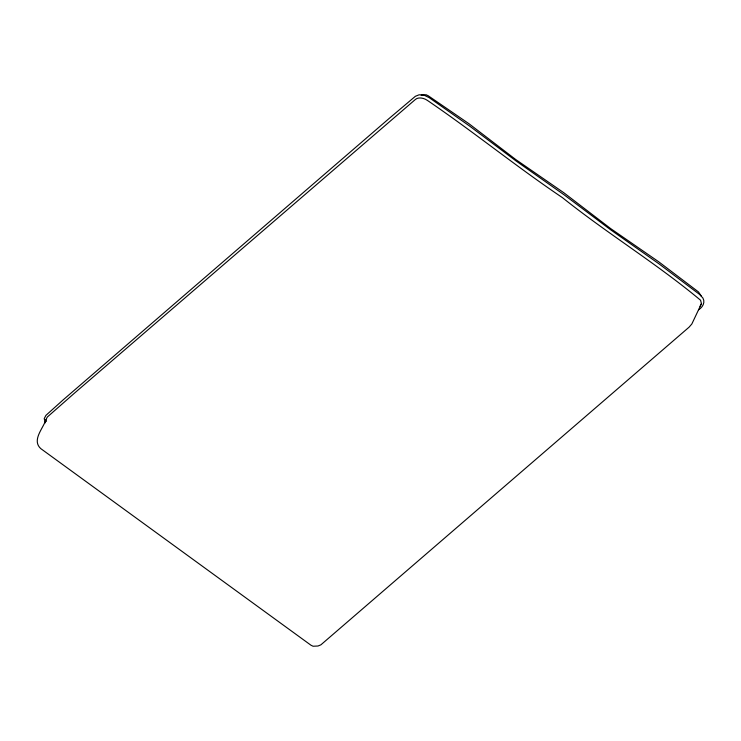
<?xml version="1.0" encoding="UTF-8"?>
<svg xmlns="http://www.w3.org/2000/svg" width="741" height="741" viewBox="0 0 741 741"><rect width="100%" height="100%" fill="white"/><g stroke="black" fill="none" stroke-linecap="round" stroke-linejoin="round"><path stroke-width="1.11" d="M45.914 419.795C43.182 428.409 31.502 440.237 40.792 448.629L310.951 645.207L313.063 646.235L317.982 646.013L320.881 644.837L689.056 327.189L691.825 324.012L701.449 303.653L700.569 300.235C656.572 263.518 607.231 233.471 562.419 197.634C516.403 166.669 473.332 131.648 427.474 100.461A9.096 5.9 24.5 0 0 415.525 99.35L74.739 392.915L47.341 417.007L45.914 419.795L46.35 421.499M700.041 306.394L701.449 303.653M698.633 309.747C702.588 307.358 705.451 302.504 702.913 298.039L699.587 294.436L659.036 263.889L610.936 230.006L564.197 194.883L516.097 161.001L469.349 125.868L429.067 97.58L424.269 95.274L419.128 94.792L415.358 96.302L389.21 118.403L62.855 400.14L45.896 415.395L44.219 418.646L45.303 422.842M421.184 95.015L426.131 94.765L428.27 95.793L468.997 123.747L515.764 159.547L563.836 192.753L610.603 228.552L658.675 261.768L698.522 291.973L701.44 296.261"/></g></svg>
